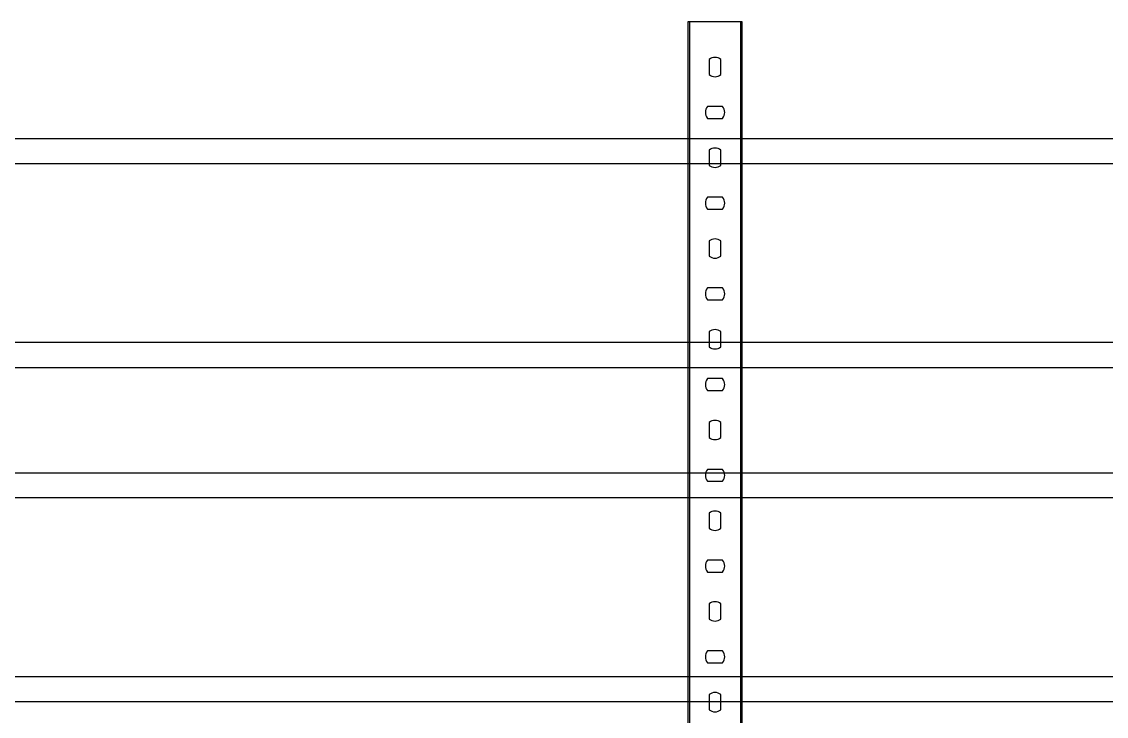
# Model space of a CAD drawing. Header units: millimetres. Extents: x -42533 to 645315, y 3457 to 82611.
# Drawn here: x 151661 to 152617, y 41350 to 41962 of the extents above; entities that cross this region are included whole.
import ezdxf
from ezdxf.enums import TextEntityAlignment as Align

# ---------------------------------------------------------------- set-up
doc = ezdxf.new("R2010")
doc.units = ezdxf.units.MM
doc.layers.add('ЭОМ_Лотки авар.', color=1, linetype='Continuous')
doc.layers.add('ЭОМ_Лотки рабочие', color=5, linetype='Continuous')
doc.styles.get("Standard").update_dxf_attribs({"font": 'arial.ttf'})

# ---------------------------------------------------------------- blocks, each defined once
blk = doc.blocks.new('*U37')
at = {"color": 0, "linetype": 'Continuous', "lineweight": 25}
for p, q in [((-78.76, -46976.1), (-78.8, 0)), ((78.84, -46976.1), (78.8, 0))]:
    blk.add_line(p, q, dxfattribs=at)
blk.add_lwpolyline([(100.84, -46976.1), (100.8, 0), (-100.8, 0), (-100.76, -46976.1)], close=True, dxfattribs=at)
at = {"color": 0, "flags": 9}
for tag, p in [('НАИМЕНОВАНИЕ', (-59.12, -7.02)), ('АРТИКУЛ', (-59.7, -11.85)), ('ПРИМЕЧАНИЕ', (-58.82, -17.26))]:
    blk.add_attdef(tag, text='', height=2.5, dxfattribs=at).set_placement(p, align=Align.TOP_LEFT)
at = {"color": 0, "lineweight": 30, "flags": 104}
for tag, p in [('ВЫСОТА', (-59.61, -20.92)), ('ШИРИНА', (-58.94, -25.15)), ('ДЛИНА', (-59.54, -36.09)), ('ТОЛЩИНА', (-58.99, -31.04))]:
    blk.add_attdef(tag, text='', height=2.5, dxfattribs=at).set_placement(p, align=Align.TOP_LEFT)
blk = doc.blocks.new('*U39')
at = {"color": 0, "linetype": 'Continuous', "lineweight": 25}
for p, q in [((-78.76, -46398.7), (-78.8, 0)), ((78.84, -46398.7), (78.8, 0))]:
    blk.add_line(p, q, dxfattribs=at)
blk.add_lwpolyline([(100.84, -46398.7), (100.8, 0), (-100.8, 0), (-100.76, -46398.7)], close=True, dxfattribs=at)
at = {"color": 0, "flags": 9}
for tag, p in [('НАИМЕНОВАНИЕ', (-59.12, -7.02)), ('АРТИКУЛ', (-59.7, -11.85)), ('ПРИМЕЧАНИЕ', (-58.82, -17.26))]:
    blk.add_attdef(tag, text='', height=2.5, dxfattribs=at).set_placement(p, align=Align.TOP_LEFT)
at = {"color": 0, "lineweight": 30, "flags": 104}
for tag, p in [('ВЫСОТА', (-59.61, -20.92)), ('ШИРИНА', (-58.94, -25.15)), ('ДЛИНА', (-59.54, -36.09)), ('ТОЛЩИНА', (-58.99, -31.04))]:
    blk.add_attdef(tag, text='', height=2.5, dxfattribs=at).set_placement(p, align=Align.TOP_LEFT)
blk = doc.blocks.new('*U45')
at = {"color": 0, "linetype": 'ByBlock', "lineweight": -2}
for points in [[(24, -700), (24, 0), (-24, 0), (-24, -700)], [(-22.5, -700), (-22.5, 0)], [(22.5, -700), (22.5, 0)], [(-24, -700), (24, -700)]]:
    blk.add_lwpolyline(points, dxfattribs=at)
for points in [[(-5.25, -93.32), (-5.25, -106.68, 0.345739), (5.25, -106.68), (5.25, -93.32, 0.345739)], [(-6.68, -134.75, 0.345739), (-6.68, -145.25), (6.68, -145.25, 0.345739), (6.68, -134.75)], [(-5.25, -173.32), (-5.25, -186.68, 0.345739), (5.25, -186.68), (5.25, -173.32, 0.345739)], [(-6.68, -214.75, 0.345739), (-6.68, -225.25), (6.68, -225.25, 0.345739), (6.68, -214.75)], [(-5.25, -253.32), (-5.25, -266.68, 0.345739), (5.25, -266.68), (5.25, -253.32, 0.345739)], [(-6.68, -294.75, 0.345739), (-6.68, -305.25), (6.68, -305.25, 0.345739), (6.68, -294.75)], [(-5.25, -333.32), (-5.25, -346.68, 0.345739), (5.25, -346.68), (5.25, -333.32, 0.345739)], [(-6.68, -374.75, 0.345739), (-6.68, -385.25), (6.68, -385.25, 0.345739), (6.68, -374.75)], [(-5.25, -413.32), (-5.25, -426.68, 0.345739), (5.25, -426.68), (5.25, -413.32, 0.345739)], [(-6.68, -454.75, 0.345739), (-6.68, -465.25), (6.68, -465.25, 0.345739), (6.68, -454.75)], [(-5.25, -493.32), (-5.25, -506.68, 0.345739), (5.25, -506.68), (5.25, -493.32, 0.345739)], [(-6.68, -534.75, 0.345739), (-6.68, -545.25), (6.68, -545.25, 0.345739), (6.68, -534.75)], [(-5.25, -573.32), (-5.25, -586.68, 0.345739), (5.25, -586.68), (5.25, -573.32, 0.345739)], [(-6.68, -614.75, 0.345739), (-6.68, -625.25), (6.68, -625.25, 0.345739), (6.68, -614.75)], [(-5.25, -653.32), (-5.25, -666.68, 0.345739), (5.25, -666.68), (5.25, -653.32, 0.345739)]]:
    blk.add_lwpolyline(points, format="xyb", close=True, dxfattribs=at)
at = {"flags": 9}
for tag, p in [('НАИМЕНОВАНИЕ', (-58.16, -19.4)), ('АРТИКУЛ', (-58.87, -24.46)), ('ПРИМЕЧАНИЕ', (-58.33, -30.8))]:
    blk.add_attdef(tag, p, '', height=2.5, dxfattribs=at)
at = {"lineweight": 30, "flags": 104}
blk.add_attdef('ДЛИНА', text='', height=2.5, dxfattribs=at).set_placement((-57.72, -34.59), align=Align.TOP_LEFT)

msp = doc.modelspace()

# ---------------------------------------------------------------- block references
at = {"layer": 'ЭОМ_Лотки авар.', "color": 1, "rotation": 90}
msp.add_blockref('*U39', (151394.53, 41758.31), dxfattribs=at)
at = {"layer": 'ЭОМ_Лотки рабочие'}
for name, p, rotation in [('*U45', (152272.12, 41262.42), 180), ('*U37', (151116.69, 41463.67), 90)]:
    msp.add_blockref(name, p, dxfattribs=dict(at, rotation=rotation))

doc.saveas('drawing.dxf')
